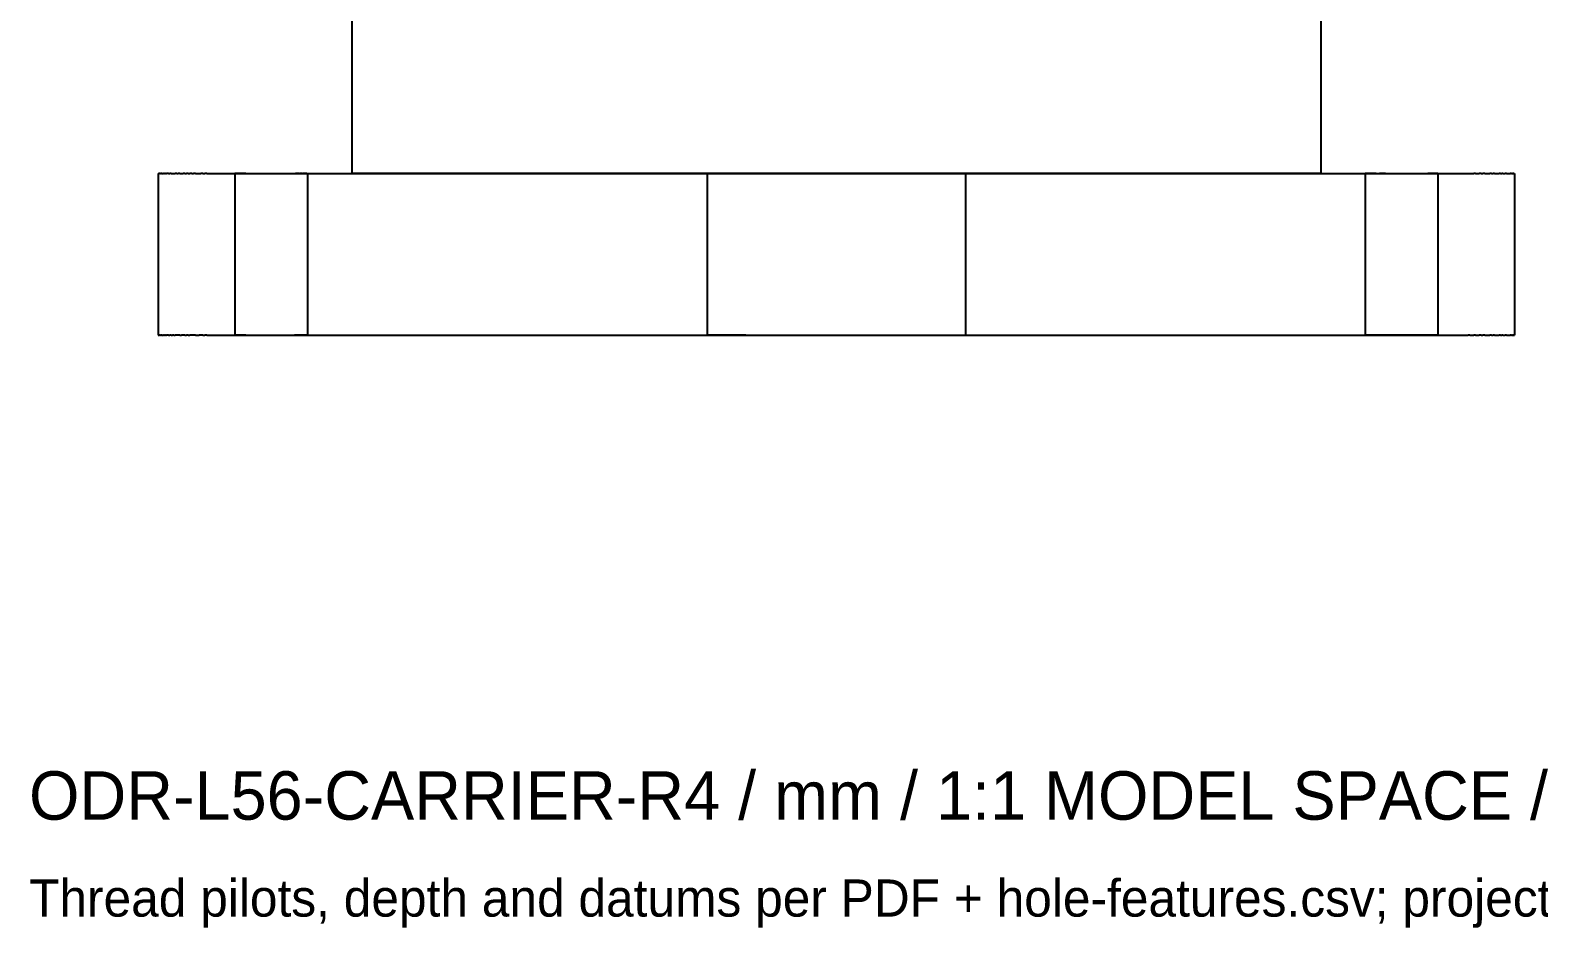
# Model space of a CAD drawing. Header units: millimetres. Extents: x -50 to 192, y -197 to 32.
# Drawn here: x -49.9 to 43.5, y -196.7 to -141.1 of the extents above; entities that cross this region are included whole.
import ezdxf

# ---------------------------------------------------------------- set-up
doc = ezdxf.new("R2010")
doc.units = ezdxf.units.MM
doc.layers.add('FRONT_XZ', color=7, linetype='Continuous')

msp = doc.modelspace()

# ---------------------------------------------------------------- linework, layer by layer
at = {"layer": 'FRONT_XZ'}
for p, q in [((-30, -135.394), (-30, -148)), ((30, -135.394), (30, -148)), ((-30, -148), (-30, -148.079)), ((-30, -148.079), (-30, -148.157)), ((-30, -148.157), (-30, -148.235)), ((-30, -148.235), (-30, -148.313)), ((-30, -148.313), (-30, -148.39)), ((-30, -148.39), (-30, -148.467)), ((-30, -148.467), (-30, -148.543)), ((-30, -148.543), (-30, -148.618)), ((30, -148), (30, -148.079)), ((30, -148.079), (30, -148.157)), ((30, -148.157), (30, -148.235)), ((30, -148.235), (30, -148.313)), ((30, -148.313), (30, -148.39)), ((30, -148.39), (30, -148.467)), ((30, -148.467), (30, -148.543)), ((30, -148.543), (30, -148.618)), ((-30, -148.618), (-30, -148.692)), ((-30, -148.692), (-30, -148.765)), ((-30, -148.765), (-30, -148.837)), ((-30, -148.837), (-30, -148.908)), ((-30, -148.908), (-30, -148.977)), ((-30, -148.977), (-30, -149.045)), ((-30, -149.045), (-30, -149.111)), ((-30, -149.111), (-30, -149.176)), ((-30, -149.176), (-30, -149.238)), ((-30, -149.238), (-30, -149.299)), ((-30, -149.299), (-30, -149.358)), ((-30, -149.358), (-30, -149.414)), ((-30, -149.414), (-30, -149.469)), ((-30, -149.469), (-30, -149.521)), ((30, -148.618), (30, -148.692)), ((30, -148.692), (30, -148.765)), ((30, -148.765), (30, -148.837)), ((30, -148.837), (30, -148.908)), ((30, -148.908), (30, -148.977)), ((30, -148.977), (30, -149.045)), ((30, -149.045), (30, -149.111)), ((30, -149.111), (30, -149.176)), ((30, -149.176), (30, -149.238)), ((30, -149.238), (30, -149.299)), ((30, -149.299), (30, -149.358)), ((30, -149.358), (30, -149.414)), ((30, -149.414), (30, -149.469)), ((30, -149.469), (30, -149.521)), ((-41.998, -150), (-42, -150)), ((-42, -150), (-42, -160)), ((-41.998, -150), (-41.991, -150)), ((-41.979, -150), (-41.991, -150)), ((-41.979, -150), (-41.963, -150)), ((-41.942, -150), (-41.963, -150)), ((-41.942, -150), (-41.917, -150)), ((-41.887, -150), (-41.917, -150)), ((-41.853, -150), (-41.887, -150)), ((-41.853, -150), (-41.815, -150)), ((-41.772, -150), (-41.815, -150)), ((-41.772, -150), (-41.724, -150)), ((-41.673, -150), (-41.724, -150)), ((-41.673, -150), (-41.617, -150)), ((-41.558, -150), (-41.617, -150)), ((-41.558, -150), (-41.494, -150)), ((-41.427, -150), (-41.494, -150)), ((-41.356, -150), (-41.427, -150)), ((-41.356, -150), (-41.281, -150)), ((-41.203, -150), (-41.281, -150)), ((-41.203, -150), (-41.121, -150)), ((-41.121, -150), (-41.036, -150)), ((-41.036, -150), (-40.948, -150)), ((-40.857, -150), (-40.948, -150)), ((-40.857, -150), (-40.763, -150)), ((-40.667, -150), (-40.763, -150)), ((-40.667, -150), (-40.567, -150)), ((-40.567, -150), (-40.466, -150)), ((-40.362, -150), (-40.466, -150)), ((-40.362, -150), (-40.256, -150)), ((-40.148, -150), (-40.256, -150)), ((-40.148, -150), (-40.038, -150)), ((-39.927, -150), (-40.038, -150)), ((-39.927, -150), (-39.814, -150)), ((-39.7, -150), (-39.814, -150)), ((-39.7, -150), (-39.585, -150)), ((-39.585, -150), (-39.469, -150)), ((-39.469, -150), (-39.353, -150)), ((-39.235, -150), (-39.353, -150)), ((-39.235, -150), (-39.118, -150)), ((-39, -150), (-39.118, -150)), ((-39, -150), (39, -150)), ((-37.248, -150), (-37.25, -150)), ((-37.25, -150), (-37.25, -160)), ((-37.243, -150), (-37.248, -150)), ((-37.234, -150), (-37.243, -150)), ((-37.222, -150), (-37.234, -150)), ((-37.206, -150), (-37.222, -150)), ((-37.186, -150), (-37.206, -150)), ((-37.163, -150), (-37.186, -150)), ((-37.137, -150), (-37.163, -150)), ((-37.107, -150), (-37.137, -150)), ((-37.074, -150), (-37.107, -150)), ((-37.038, -150), (-37.074, -150)), ((-36.999, -150), (-37.038, -150)), ((-36.956, -150), (-36.999, -150)), ((-36.91, -150), (-36.956, -150)), ((-36.861, -150), (-36.91, -150)), ((-36.81, -150), (-36.861, -150)), ((-36.755, -150), (-36.81, -150)), ((-36.698, -150), (-36.755, -150)), ((-36.638, -150), (-36.698, -150)), ((-36.575, -150), (-36.638, -150)), ((-36.575, -150), (-36.51, -150)), ((-36.51, -150), (-36.442, -150)), ((-36.442, -150), (-36.373, -150)), ((-36.373, -150), (-36.301, -150)), ((-36.301, -150), (-36.227, -150)), ((-36.227, -150), (-36.151, -150)), ((-36.151, -150), (-36.073, -150)), ((-36.073, -150), (-35.993, -150)), ((-35.993, -150), (-35.912, -150)), ((-35.912, -150), (-35.83, -150)), ((-35.83, -150), (-35.746, -150)), ((-35.746, -150), (-35.661, -150)), ((-35.661, -150), (-35.575, -150)), ((-35.575, -150), (-35.488, -150)), ((-35.488, -150), (-35.4, -150)), ((-35.4, -150), (-35.312, -150)), ((-35.312, -150), (-35.223, -150)), ((-35.223, -150), (-35.134, -150)), ((-35.134, -150), (-35.045, -150)), ((-35.045, -150), (-34.955, -150)), ((-34.955, -150), (-34.866, -150)), ((-34.866, -150), (-34.777, -150)), ((-34.777, -150), (-34.688, -150)), ((-34.688, -150), (-34.6, -150)), ((-34.6, -150), (-34.512, -150)), ((-34.512, -150), (-34.425, -150)), ((-34.425, -150), (-34.339, -150)), ((-34.339, -150), (-34.254, -150)), ((-34.254, -150), (-34.17, -150)), ((-34.17, -150), (-34.088, -150)), ((-34.088, -150), (-34.007, -150)), ((-34.007, -150), (-33.927, -150)), ((-33.927, -150), (-33.849, -150)), ((-33.849, -150), (-33.773, -150)), ((-33.773, -150), (-33.699, -150)), ((-33.699, -150), (-33.627, -150)), ((-33.627, -150), (-33.558, -150)), ((-33.558, -150), (-33.49, -150)), ((-33.425, -150), (-33.49, -150)), ((-33.362, -150), (-33.425, -150)), ((-33.302, -150), (-33.362, -150)), ((-33.302, -150), (-33.245, -150)), ((-33.19, -150), (-33.245, -150)), ((-33.139, -150), (-33.19, -150)), ((-33.09, -150), (-33.139, -150)), ((-33.09, -150), (-33.044, -150)), ((-33.001, -150), (-33.044, -150)), ((-32.962, -150), (-33.001, -150)), ((-32.926, -150), (-32.962, -150)), ((-32.926, -150), (-32.893, -150)), ((-32.863, -150), (-32.893, -150)), ((-32.837, -150), (-32.863, -150)), ((-32.814, -150), (-32.837, -150)), ((-32.794, -150), (-32.814, -150)), ((-32.794, -150), (-32.778, -150)), ((-32.778, -150), (-32.766, -150)), ((-32.766, -150), (-32.757, -150)), ((-32.757, -150), (-32.752, -150)), ((-32.752, -150), (-32.75, -150)), ((-32.75, -150), (-32.75, -160)), ((-30, -149.521), (-30, -149.571)), ((-30, -149.571), (-30, -149.618)), ((-30, -149.618), (-30, -149.663)), ((-30, -149.663), (-30, -149.705)), ((-30, -149.705), (-30, -149.745)), ((-30, -149.745), (-30, -149.782)), ((-30, -149.782), (-30, -149.816)), ((-30, -149.816), (-30, -149.848)), ((-30, -149.848), (-30, -149.876)), ((-30, -149.876), (-30, -149.902)), ((-30, -149.902), (-30, -149.925)), ((-30, -149.925), (-30, -149.945)), ((-30, -149.945), (-30, -149.962)), ((-30, -149.962), (-30, -149.975)), ((-30, -149.975), (-30, -149.986)), ((-30, -149.986), (-30, -149.994)), ((-30, -149.994), (-30, -149.998)), ((-30, -149.998), (-30, -150)), ((30, -150), (-30, -150)), ((-7.994, -150), (-8, -150)), ((-8, -150), (-8, -160)), ((-7.975, -150), (-7.994, -150)), ((-7.943, -150), (-7.975, -150)), ((-7.899, -150), (-7.943, -150)), ((-7.842, -150), (-7.899, -150)), ((-7.773, -150), (-7.842, -150)), ((-7.692, -150), (-7.773, -150)), ((-7.599, -150), (-7.692, -150)), ((-7.493, -150), (-7.599, -150)), ((-7.376, -150), (-7.493, -150)), ((-7.247, -150), (-7.376, -150)), ((-7.106, -150), (-7.247, -150)), ((-6.955, -150), (-7.106, -150)), ((-6.792, -150), (-6.955, -150)), ((-6.618, -150), (-6.792, -150)), ((-6.435, -150), (-6.618, -150)), ((-6.24, -150), (-6.435, -150)), ((-6.037, -150), (-6.24, -150)), ((-5.823, -150), (-6.037, -150)), ((-5.6, -150), (-5.823, -150)), ((-5.6, -150), (-5.369, -150)), ((-5.369, -150), (-5.129, -150)), ((-5.129, -150), (-4.881, -150)), ((-4.881, -150), (-4.625, -150)), ((-4.625, -150), (-4.362, -150)), ((-4.362, -150), (-4.091, -150)), ((-4.091, -150), (-3.815, -150)), ((-3.815, -150), (-3.532, -150)), ((-3.532, -150), (-3.244, -150)), ((-3.244, -150), (-2.951, -150)), ((-2.951, -150), (-2.653, -150)), ((-2.653, -150), (-2.351, -150)), ((-2.351, -150), (-2.045, -150)), ((-2.045, -150), (-1.736, -150)), ((-1.736, -150), (-1.424, -150)), ((-1.424, -150), (-1.11, -150)), ((-1.11, -150), (-0.794, -150)), ((-0.794, -150), (-0.477, -150)), ((-0.477, -150), (-0.159, -150)), ((-0.159, -150), (0.159, -150)), ((0.159, -150), (0.477, -150)), ((0.477, -150), (0.794, -150)), ((0.794, -150), (1.11, -150)), ((1.11, -150), (1.424, -150)), ((1.424, -150), (1.736, -150)), ((1.736, -150), (2.045, -150)), ((2.045, -150), (2.351, -150)), ((2.351, -150), (2.653, -150)), ((2.653, -150), (2.951, -150)), ((2.951, -150), (3.244, -150)), ((3.244, -150), (3.532, -150)), ((3.532, -150), (3.815, -150)), ((3.815, -150), (4.091, -150)), ((4.091, -150), (4.362, -150)), ((4.362, -150), (4.625, -150)), ((4.625, -150), (4.881, -150)), ((4.881, -150), (5.129, -150)), ((5.129, -150), (5.369, -150)), ((5.369, -150), (5.6, -150)), ((5.6, -150), (5.823, -150)), ((5.823, -150), (6.037, -150)), ((6.037, -150), (6.24, -150)), ((6.24, -150), (6.435, -150)), ((6.435, -150), (6.618, -150)), ((6.618, -150), (6.792, -150)), ((6.792, -150), (6.955, -150)), ((6.955, -150), (7.106, -150)), ((7.106, -150), (7.247, -150)), ((7.247, -150), (7.376, -150)), ((7.376, -150), (7.493, -150)), ((7.493, -150), (7.599, -150)), ((7.599, -150), (7.692, -150)), ((7.692, -150), (7.773, -150)), ((7.773, -150), (7.842, -150)), ((7.842, -150), (7.899, -150)), ((7.899, -150), (7.943, -150)), ((7.943, -150), (7.975, -150)), ((7.975, -150), (7.994, -150)), ((7.994, -150), (8, -150)), ((8, -150), (8, -160)), ((30, -149.521), (30, -149.571)), ((30, -149.571), (30, -149.618)), ((30, -149.618), (30, -149.663)), ((30, -149.663), (30, -149.705)), ((30, -149.705), (30, -149.745)), ((30, -149.745), (30, -149.782)), ((30, -149.782), (30, -149.816)), ((30, -149.816), (30, -149.848)), ((30, -149.848), (30, -149.876)), ((30, -149.876), (30, -149.902)), ((30, -149.902), (30, -149.925)), ((30, -149.925), (30, -149.945)), ((30, -149.945), (30, -149.962)), ((30, -149.962), (30, -149.975)), ((30, -149.975), (30, -149.986)), ((30, -149.986), (30, -149.994)), ((30, -149.994), (30, -149.998)), ((30, -149.998), (30, -150)), ((32.752, -150), (32.75, -150)), ((32.75, -150), (32.75, -160)), ((32.757, -150), (32.752, -150)), ((32.766, -150), (32.757, -150)), ((32.778, -150), (32.766, -150)), ((32.794, -150), (32.778, -150)), ((32.814, -150), (32.794, -150)), ((32.837, -150), (32.814, -150)), ((32.863, -150), (32.837, -150)), ((32.893, -150), (32.863, -150)), ((32.926, -150), (32.893, -150)), ((32.962, -150), (32.926, -150)), ((33.001, -150), (32.962, -150)), ((33.044, -150), (33.001, -150)), ((33.09, -150), (33.044, -150)), ((33.139, -150), (33.09, -150)), ((33.19, -150), (33.139, -150)), ((33.245, -150), (33.19, -150)), ((33.302, -150), (33.245, -150)), ((33.362, -150), (33.302, -150)), ((33.425, -150), (33.362, -150)), ((33.425, -150), (33.49, -150)), ((33.49, -150), (33.558, -150)), ((33.558, -150), (33.627, -150)), ((33.699, -150), (33.627, -150)), ((33.773, -150), (33.699, -150)), ((33.849, -150), (33.773, -150)), ((33.927, -150), (33.849, -150)), ((34.007, -150), (33.927, -150)), ((34.007, -150), (34.088, -150)), ((34.088, -150), (34.17, -150)), ((34.17, -150), (34.254, -150)), ((34.254, -150), (34.339, -150)), ((34.339, -150), (34.425, -150)), ((34.425, -150), (34.512, -150)), ((34.512, -150), (34.6, -150)), ((34.6, -150), (34.688, -150)), ((34.688, -150), (34.777, -150)), ((34.777, -150), (34.866, -150)), ((34.866, -150), (34.955, -150)), ((34.955, -150), (35.045, -150)), ((35.045, -150), (35.134, -150)), ((35.134, -150), (35.223, -150)), ((35.223, -150), (35.312, -150)), ((35.312, -150), (35.4, -150)), ((35.4, -150), (35.488, -150)), ((35.488, -150), (35.575, -150)), ((35.575, -150), (35.661, -150)), ((35.661, -150), (35.746, -150)), ((35.746, -150), (35.83, -150)), ((35.83, -150), (35.912, -150)), ((35.912, -150), (35.993, -150)), ((35.993, -150), (36.073, -150)), ((36.073, -150), (36.151, -150)), ((36.151, -150), (36.227, -150)), ((36.227, -150), (36.301, -150)), ((36.301, -150), (36.373, -150)), ((36.373, -150), (36.442, -150)), ((36.442, -150), (36.51, -150)), ((36.51, -150), (36.575, -150)), ((36.575, -150), (36.638, -150)), ((36.698, -150), (36.638, -150)), ((36.755, -150), (36.698, -150)), ((36.81, -150), (36.755, -150)), ((36.861, -150), (36.81, -150)), ((36.91, -150), (36.861, -150)), ((36.956, -150), (36.91, -150)), ((36.999, -150), (36.956, -150)), ((37.038, -150), (36.999, -150)), ((37.074, -150), (37.038, -150)), ((37.107, -150), (37.074, -150)), ((37.137, -150), (37.107, -150)), ((37.163, -150), (37.137, -150)), ((37.186, -150), (37.163, -150)), ((37.206, -150), (37.186, -150)), ((37.222, -150), (37.206, -150)), ((37.234, -150), (37.222, -150)), ((37.243, -150), (37.234, -150)), ((37.248, -150), (37.243, -150)), ((37.25, -150), (37.248, -150)), ((37.25, -150), (37.25, -160)), ((39, -150), (39.118, -150)), ((39.118, -150), (39.235, -150)), ((39.235, -150), (39.353, -150)), ((39.353, -150), (39.469, -150)), ((39.585, -150), (39.469, -150)), ((39.585, -150), (39.7, -150)), ((39.7, -150), (39.814, -150)), ((39.927, -150), (39.814, -150)), ((39.927, -150), (40.038, -150)), ((40.148, -150), (40.038, -150)), ((40.148, -150), (40.256, -150)), ((40.256, -150), (40.362, -150)), ((40.362, -150), (40.466, -150)), ((40.567, -150), (40.466, -150)), ((40.567, -150), (40.667, -150)), ((40.763, -150), (40.667, -150)), ((40.763, -150), (40.857, -150)), ((40.857, -150), (40.948, -150)), ((40.948, -150), (41.036, -150)), ((41.121, -150), (41.036, -150)), ((41.121, -150), (41.203, -150)), ((41.281, -150), (41.203, -150)), ((41.281, -150), (41.356, -150)), ((41.356, -150), (41.427, -150)), ((41.494, -150), (41.427, -150)), ((41.494, -150), (41.558, -150)), ((41.558, -150), (41.617, -150)), ((41.617, -150), (41.673, -150)), ((41.673, -150), (41.724, -150)), ((41.772, -150), (41.724, -150)), ((41.772, -150), (41.815, -150)), ((41.853, -150), (41.815, -150)), ((41.853, -150), (41.887, -150)), ((41.917, -150), (41.887, -150)), ((41.917, -150), (41.942, -150)), ((41.963, -150), (41.942, -150)), ((41.963, -150), (41.979, -150)), ((41.979, -150), (41.991, -150)), ((41.991, -150), (41.998, -150)), ((42, -150), (41.998, -150)), ((42, -150), (42, -160)), ((-41.998, -160), (-42, -160)), ((-41.998, -160), (-41.991, -160)), ((-41.979, -160), (-41.991, -160)), ((-41.979, -160), (-41.963, -160)), ((-41.942, -160), (-41.963, -160)), ((-41.942, -160), (-41.917, -160)), ((-41.887, -160), (-41.917, -160)), ((-41.853, -160), (-41.887, -160)), ((-41.853, -160), (-41.815, -160)), ((-41.772, -160), (-41.815, -160)), ((-41.772, -160), (-41.724, -160)), ((-41.673, -160), (-41.724, -160)), ((-41.673, -160), (-41.617, -160)), ((-41.558, -160), (-41.617, -160)), ((-41.558, -160), (-41.494, -160)), ((-41.427, -160), (-41.494, -160)), ((-41.356, -160), (-41.427, -160)), ((-41.356, -160), (-41.281, -160)), ((-41.203, -160), (-41.281, -160)), ((-41.203, -160), (-41.121, -160)), ((-41.036, -160), (-41.121, -160)), ((-41.036, -160), (-40.948, -160)), ((-40.857, -160), (-40.948, -160)), ((-40.763, -160), (-40.857, -160)), ((-40.667, -160), (-40.763, -160)), ((-40.667, -160), (-40.567, -160)), ((-40.466, -160), (-40.567, -160)), ((-40.362, -160), (-40.466, -160)), ((-40.362, -160), (-40.256, -160)), ((-40.148, -160), (-40.256, -160)), ((-40.148, -160), (-40.038, -160)), ((-39.927, -160), (-40.038, -160)), ((-39.814, -160), (-39.927, -160)), ((-39.7, -160), (-39.814, -160)), ((-39.7, -160), (-39.585, -160)), ((-39.585, -160), (-39.469, -160)), ((-39.353, -160), (-39.469, -160)), ((-39.235, -160), (-39.353, -160)), ((-39.235, -160), (-39.118, -160)), ((-39, -160), (-39.118, -160)), ((-39, -160), (39, -160)), ((-37.248, -160), (-37.25, -160)), ((-37.243, -160), (-37.248, -160)), ((-37.234, -160), (-37.243, -160)), ((-37.222, -160), (-37.234, -160)), ((-37.206, -160), (-37.222, -160)), ((-37.186, -160), (-37.206, -160)), ((-37.163, -160), (-37.186, -160)), ((-37.137, -160), (-37.163, -160)), ((-37.107, -160), (-37.137, -160)), ((-37.074, -160), (-37.107, -160)), ((-37.038, -160), (-37.074, -160)), ((-36.999, -160), (-37.038, -160)), ((-36.956, -160), (-36.999, -160)), ((-36.91, -160), (-36.956, -160)), ((-36.861, -160), (-36.91, -160)), ((-36.81, -160), (-36.861, -160)), ((-36.755, -160), (-36.81, -160)), ((-36.698, -160), (-36.755, -160)), ((-36.638, -160), (-36.698, -160)), ((-36.575, -160), (-36.638, -160)), ((-36.575, -160), (-36.51, -160)), ((-36.51, -160), (-36.442, -160)), ((-36.442, -160), (-36.373, -160)), ((-36.373, -160), (-36.301, -160)), ((-36.301, -160), (-36.227, -160)), ((-36.227, -160), (-36.151, -160)), ((-36.151, -160), (-36.073, -160)), ((-36.073, -160), (-35.993, -160)), ((-35.993, -160), (-35.912, -160)), ((-35.912, -160), (-35.83, -160)), ((-35.83, -160), (-35.746, -160)), ((-35.746, -160), (-35.661, -160)), ((-35.661, -160), (-35.575, -160)), ((-35.575, -160), (-35.488, -160)), ((-35.488, -160), (-35.4, -160)), ((-35.4, -160), (-35.312, -160)), ((-35.312, -160), (-35.223, -160)), ((-35.223, -160), (-35.134, -160)), ((-35.134, -160), (-35.045, -160)), ((-35.045, -160), (-34.955, -160)), ((-34.955, -160), (-34.866, -160)), ((-34.866, -160), (-34.777, -160)), ((-34.777, -160), (-34.688, -160)), ((-34.688, -160), (-34.6, -160)), ((-34.6, -160), (-34.512, -160)), ((-34.512, -160), (-34.425, -160)), ((-34.425, -160), (-34.339, -160)), ((-34.339, -160), (-34.254, -160)), ((-34.254, -160), (-34.17, -160)), ((-34.17, -160), (-34.088, -160)), ((-34.088, -160), (-34.007, -160)), ((-34.007, -160), (-33.927, -160)), ((-33.927, -160), (-33.849, -160)), ((-33.849, -160), (-33.773, -160)), ((-33.773, -160), (-33.699, -160)), ((-33.699, -160), (-33.627, -160)), ((-33.627, -160), (-33.558, -160)), ((-33.49, -160), (-33.558, -160)), ((-33.425, -160), (-33.49, -160)), ((-33.362, -160), (-33.425, -160)), ((-33.302, -160), (-33.362, -160)), ((-33.245, -160), (-33.302, -160)), ((-33.19, -160), (-33.245, -160)), ((-33.139, -160), (-33.19, -160)), ((-33.09, -160), (-33.139, -160)), ((-33.044, -160), (-33.09, -160)), ((-33.001, -160), (-33.044, -160)), ((-32.962, -160), (-33.001, -160)), ((-32.926, -160), (-32.962, -160)), ((-32.893, -160), (-32.926, -160)), ((-32.863, -160), (-32.893, -160)), ((-32.837, -160), (-32.863, -160)), ((-32.814, -160), (-32.837, -160)), ((-32.794, -160), (-32.814, -160)), ((-32.778, -160), (-32.794, -160)), ((-32.778, -160), (-32.766, -160)), ((-32.766, -160), (-32.757, -160)), ((-32.757, -160), (-32.752, -160)), ((-32.752, -160), (-32.75, -160)), ((-7.994, -160), (-8, -160)), ((-7.975, -160), (-7.994, -160)), ((-7.943, -160), (-7.975, -160)), ((-7.899, -160), (-7.943, -160)), ((-7.842, -160), (-7.899, -160)), ((-7.773, -160), (-7.842, -160)), ((-7.692, -160), (-7.773, -160)), ((-7.599, -160), (-7.692, -160)), ((-7.493, -160), (-7.599, -160)), ((-7.376, -160), (-7.493, -160)), ((-7.247, -160), (-7.376, -160)), ((-7.106, -160), (-7.247, -160)), ((-6.955, -160), (-7.106, -160)), ((-6.792, -160), (-6.955, -160)), ((-6.618, -160), (-6.792, -160)), ((-6.435, -160), (-6.618, -160)), ((-6.24, -160), (-6.435, -160)), ((-6.037, -160), (-6.24, -160)), ((-5.823, -160), (-6.037, -160)), ((-5.6, -160), (-5.823, -160)), ((-5.6, -160), (-5.369, -160)), ((-5.369, -160), (-5.129, -160)), ((-5.129, -160), (-4.881, -160)), ((-4.881, -160), (-4.625, -160)), ((-4.625, -160), (-4.362, -160)), ((-4.362, -160), (-4.091, -160)), ((-4.091, -160), (-3.815, -160)), ((-3.815, -160), (-3.532, -160)), ((-3.532, -160), (-3.244, -160)), ((-3.244, -160), (-2.951, -160)), ((-2.951, -160), (-2.653, -160)), ((-2.653, -160), (-2.351, -160)), ((-2.351, -160), (-2.045, -160)), ((-2.045, -160), (-1.736, -160)), ((-1.736, -160), (-1.424, -160)), ((-1.424, -160), (-1.11, -160)), ((-1.11, -160), (-0.794, -160)), ((-0.794, -160), (-0.477, -160)), ((-0.477, -160), (-0.159, -160)), ((-0.159, -160), (0.159, -160)), ((0.159, -160), (0.477, -160)), ((0.477, -160), (0.794, -160)), ((0.794, -160), (1.11, -160)), ((1.11, -160), (1.424, -160)), ((1.424, -160), (1.736, -160)), ((1.736, -160), (2.045, -160)), ((2.045, -160), (2.351, -160)), ((2.351, -160), (2.653, -160)), ((2.653, -160), (2.951, -160)), ((2.951, -160), (3.244, -160)), ((3.244, -160), (3.532, -160)), ((3.532, -160), (3.815, -160)), ((3.815, -160), (4.091, -160)), ((4.091, -160), (4.362, -160)), ((4.362, -160), (4.625, -160)), ((4.625, -160), (4.881, -160)), ((4.881, -160), (5.129, -160)), ((5.129, -160), (5.369, -160)), ((5.369, -160), (5.6, -160)), ((5.6, -160), (5.823, -160)), ((5.823, -160), (6.037, -160)), ((6.037, -160), (6.24, -160)), ((6.24, -160), (6.435, -160)), ((6.435, -160), (6.618, -160)), ((6.618, -160), (6.792, -160)), ((6.792, -160), (6.955, -160)), ((6.955, -160), (7.106, -160)), ((7.106, -160), (7.247, -160)), ((7.247, -160), (7.376, -160)), ((7.376, -160), (7.493, -160)), ((7.493, -160), (7.599, -160)), ((7.599, -160), (7.692, -160)), ((7.692, -160), (7.773, -160)), ((7.773, -160), (7.842, -160)), ((7.842, -160), (7.899, -160)), ((7.899, -160), (7.943, -160)), ((7.943, -160), (7.975, -160)), ((7.975, -160), (7.994, -160)), ((7.994, -160), (8, -160)), ((32.752, -160), (32.75, -160)), ((32.757, -160), (32.752, -160)), ((32.766, -160), (32.757, -160)), ((32.778, -160), (32.766, -160)), ((32.794, -160), (32.778, -160)), ((32.814, -160), (32.794, -160)), ((32.837, -160), (32.814, -160)), ((32.863, -160), (32.837, -160)), ((32.893, -160), (32.863, -160)), ((32.926, -160), (32.893, -160)), ((32.962, -160), (32.926, -160)), ((33.001, -160), (32.962, -160)), ((33.044, -160), (33.001, -160)), ((33.09, -160), (33.044, -160)), ((33.139, -160), (33.09, -160)), ((33.19, -160), (33.139, -160)), ((33.245, -160), (33.19, -160)), ((33.302, -160), (33.245, -160)), ((33.362, -160), (33.302, -160)), ((33.425, -160), (33.362, -160)), ((33.49, -160), (33.425, -160)), ((33.558, -160), (33.49, -160)), ((33.627, -160), (33.558, -160)), ((33.699, -160), (33.627, -160)), ((33.773, -160), (33.699, -160)), ((33.849, -160), (33.773, -160)), ((33.927, -160), (33.849, -160)), ((34.007, -160), (33.927, -160)), ((34.088, -160), (34.007, -160)), ((34.17, -160), (34.088, -160)), ((34.254, -160), (34.17, -160)), ((34.339, -160), (34.254, -160)), ((34.425, -160), (34.339, -160)), ((34.512, -160), (34.425, -160)), ((34.6, -160), (34.512, -160)), ((34.688, -160), (34.6, -160)), ((34.777, -160), (34.688, -160)), ((34.866, -160), (34.777, -160)), ((34.955, -160), (34.866, -160)), ((35.045, -160), (34.955, -160)), ((35.134, -160), (35.045, -160)), ((35.223, -160), (35.134, -160)), ((35.312, -160), (35.223, -160)), ((35.4, -160), (35.312, -160)), ((35.488, -160), (35.4, -160)), ((35.575, -160), (35.488, -160)), ((35.661, -160), (35.575, -160)), ((35.746, -160), (35.661, -160)), ((35.83, -160), (35.746, -160)), ((35.912, -160), (35.83, -160)), ((35.993, -160), (35.912, -160)), ((36.073, -160), (35.993, -160)), ((36.151, -160), (36.073, -160)), ((36.227, -160), (36.151, -160)), ((36.301, -160), (36.227, -160)), ((36.373, -160), (36.301, -160)), ((36.442, -160), (36.373, -160)), ((36.51, -160), (36.442, -160)), ((36.575, -160), (36.51, -160)), ((36.638, -160), (36.575, -160)), ((36.698, -160), (36.638, -160)), ((36.755, -160), (36.698, -160)), ((36.81, -160), (36.755, -160)), ((36.861, -160), (36.81, -160)), ((36.91, -160), (36.861, -160)), ((36.956, -160), (36.91, -160)), ((36.999, -160), (36.956, -160)), ((37.038, -160), (36.999, -160)), ((37.074, -160), (37.038, -160)), ((37.107, -160), (37.074, -160)), ((37.137, -160), (37.107, -160)), ((37.163, -160), (37.137, -160)), ((37.186, -160), (37.163, -160)), ((37.206, -160), (37.186, -160)), ((37.222, -160), (37.206, -160)), ((37.234, -160), (37.222, -160)), ((37.243, -160), (37.234, -160)), ((37.248, -160), (37.243, -160)), ((37.25, -160), (37.248, -160)), ((39, -160), (39.118, -160)), ((39.235, -160), (39.118, -160)), ((39.235, -160), (39.353, -160)), ((39.353, -160), (39.469, -160)), ((39.585, -160), (39.469, -160)), ((39.585, -160), (39.7, -160)), ((39.7, -160), (39.814, -160)), ((39.927, -160), (39.814, -160)), ((39.927, -160), (40.038, -160)), ((40.148, -160), (40.038, -160)), ((40.148, -160), (40.256, -160)), ((40.256, -160), (40.362, -160)), ((40.362, -160), (40.466, -160)), ((40.567, -160), (40.466, -160)), ((40.567, -160), (40.667, -160)), ((40.763, -160), (40.667, -160)), ((40.763, -160), (40.857, -160)), ((40.857, -160), (40.948, -160)), ((40.948, -160), (41.036, -160)), ((41.121, -160), (41.036, -160)), ((41.121, -160), (41.203, -160)), ((41.281, -160), (41.203, -160)), ((41.281, -160), (41.356, -160)), ((41.356, -160), (41.427, -160)), ((41.494, -160), (41.427, -160)), ((41.494, -160), (41.558, -160)), ((41.558, -160), (41.617, -160)), ((41.617, -160), (41.673, -160)), ((41.673, -160), (41.724, -160)), ((41.772, -160), (41.724, -160)), ((41.772, -160), (41.815, -160)), ((41.853, -160), (41.815, -160)), ((41.853, -160), (41.887, -160)), ((41.917, -160), (41.887, -160)), ((41.917, -160), (41.942, -160)), ((41.963, -160), (41.942, -160)), ((41.963, -160), (41.979, -160)), ((41.979, -160), (41.991, -160)), ((41.991, -160), (41.998, -160)), ((42, -160), (41.998, -160))]:
    msp.add_line(p, q, dxfattribs=at)

# ---------------------------------------------------------------- texts
for s, height, p in [('ODR-L56-CARRIER-R4 / mm / 1:1 MODEL SPACE / CANDIDATE NOT RELEASED', 3, (-50, -190)), ('Thread pilots, depth and datums per PDF + hole-features.csv; projected edges are not cutter paths.', 2.3, (-50, -196))]:
    msp.add_text(s, height=height).set_placement(p)

doc.saveas('drawing.dxf')
